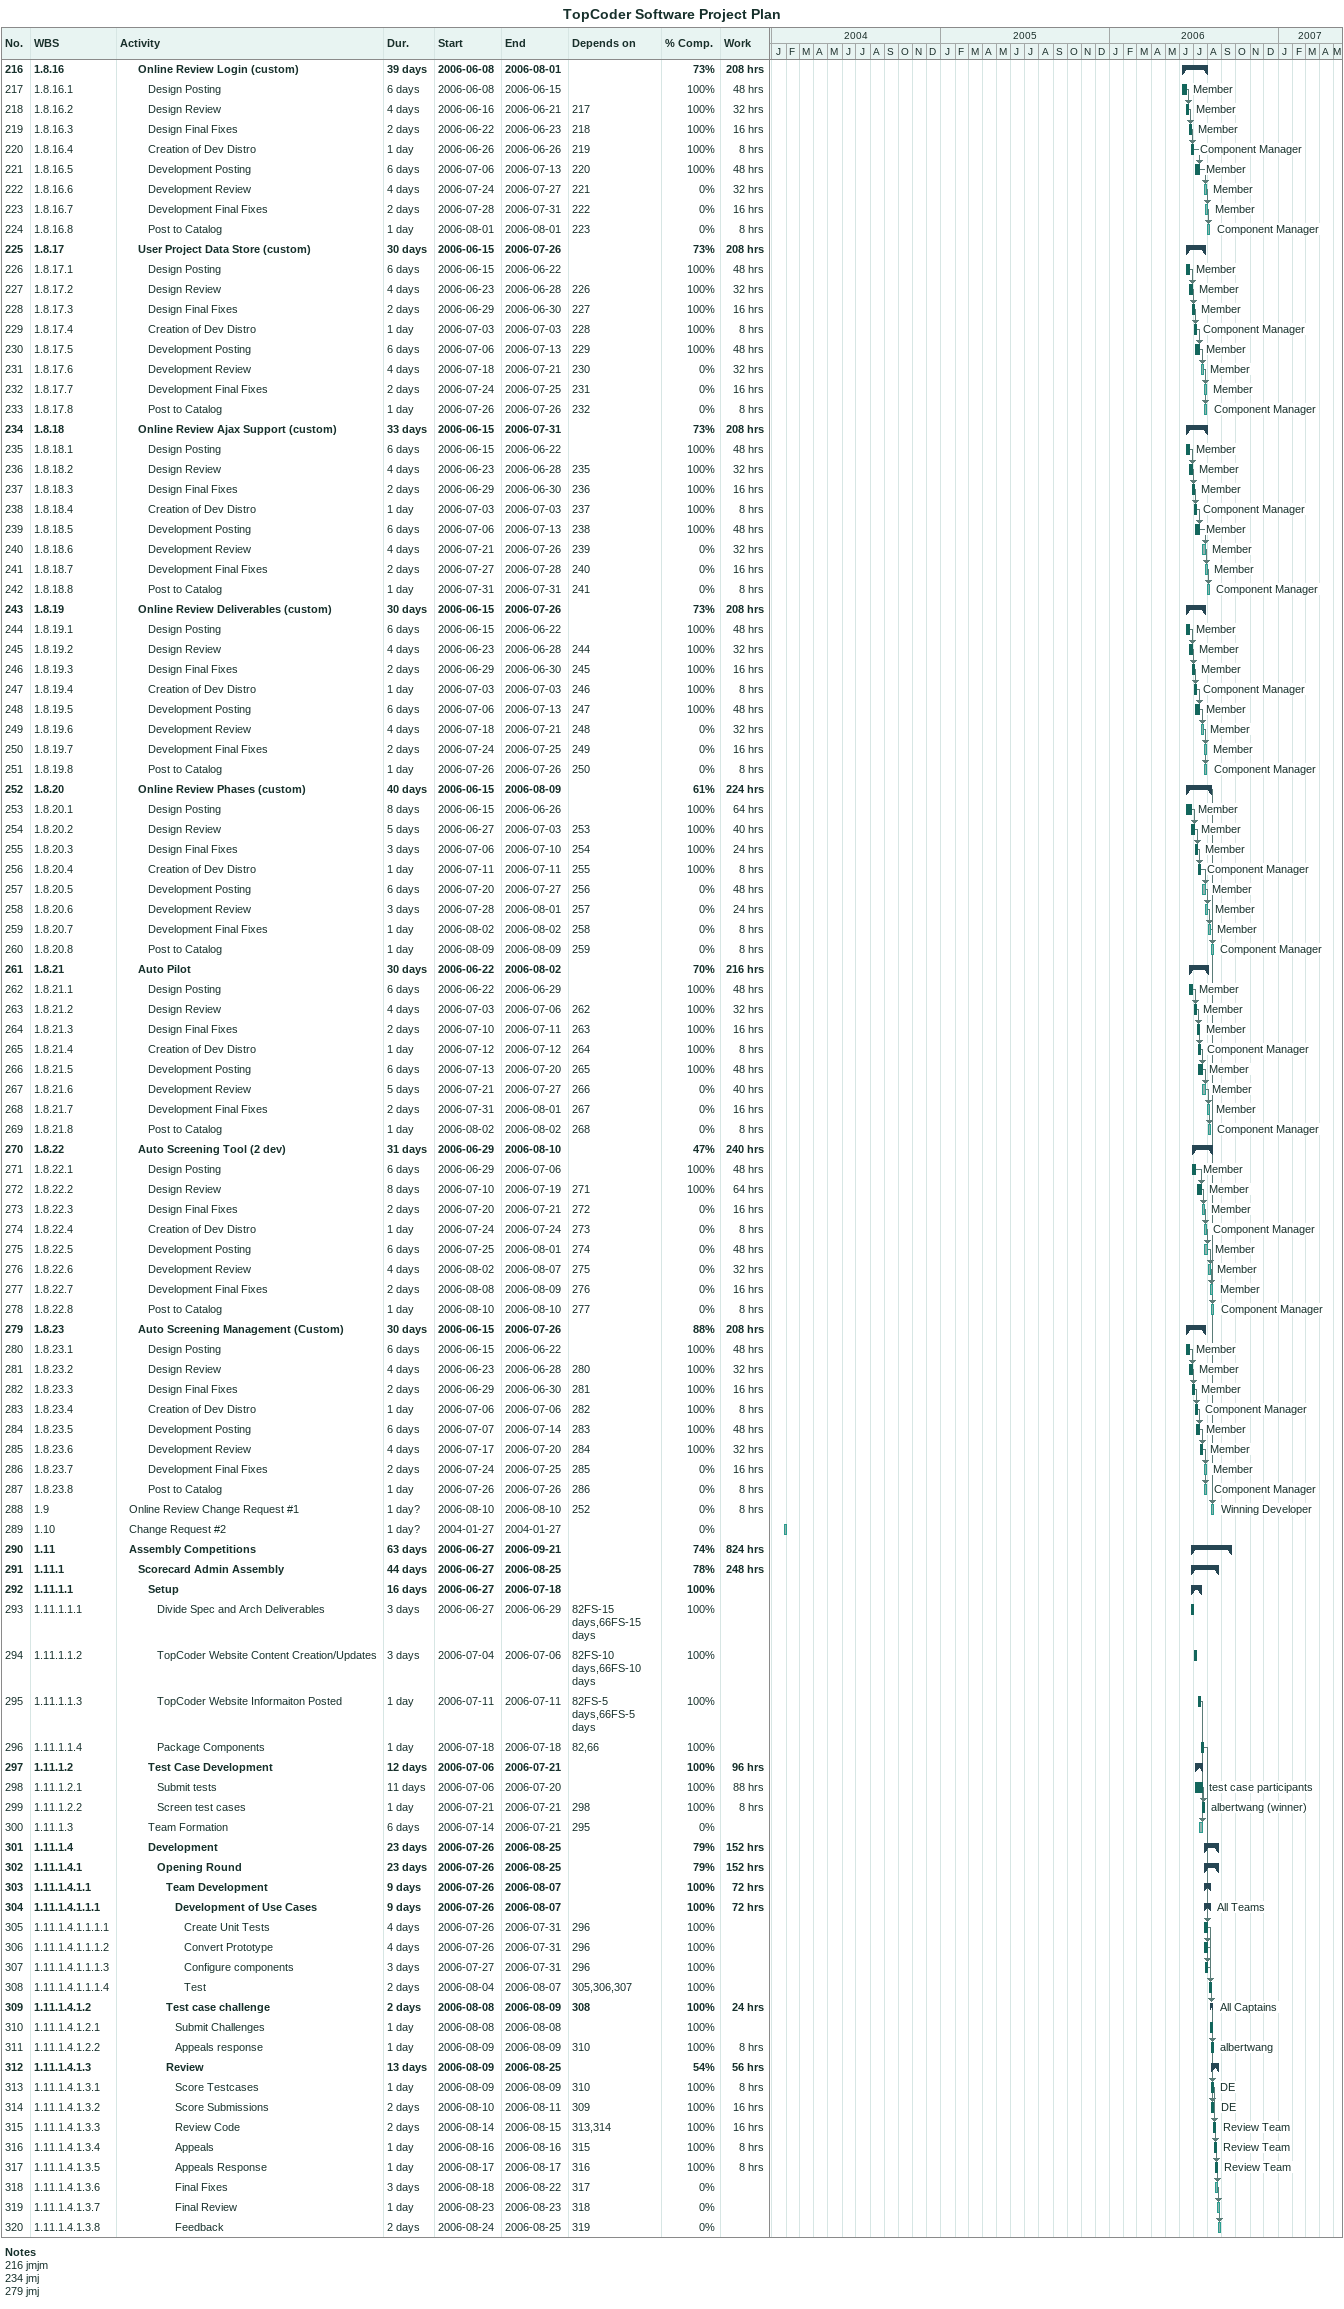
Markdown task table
TopCoder Software Project Plan

| ID | WBS | Task | Duration | Start | Finish | Predecessors | Resources | % complete | Work (h) |
|---|---|---|---|---|---|---|---|---|---|
| 216 | 1.8.16 | **Online Review Login (custom)** | 39d | 2006-06-08 | 2006-08-01 |  |  | 73 | 208 |
| 217 | 1.8.16.1 | Design Posting | 6d | 2006-06-08 | 2006-06-15 |  | Member | 100 | 48 |
| 218 | 1.8.16.2 | Design Review | 4d | 2006-06-16 | 2006-06-21 | 217 | Member | 100 | 32 |
| 219 | 1.8.16.3 | Design Final Fixes | 2d | 2006-06-22 | 2006-06-23 | 218 | Member | 100 | 16 |
| 220 | 1.8.16.4 | Creation of Dev Distro | 1d | 2006-06-26 | 2006-06-26 | 219 | Component Manager | 100 | 8 |
| 221 | 1.8.16.5 | Development Posting | 6d | 2006-07-06 | 2006-07-13 | 220 | Member | 100 | 48 |
| 222 | 1.8.16.6 | Development Review | 4d | 2006-07-24 | 2006-07-27 | 221 | Member | 0 | 32 |
| 223 | 1.8.16.7 | Development Final Fixes | 2d | 2006-07-28 | 2006-07-31 | 222 | Member | 0 | 16 |
| 224 | 1.8.16.8 | Post to Catalog | 1d | 2006-08-01 | 2006-08-01 | 223 | Component Manager | 0 | 8 |
| 225 | 1.8.17 | **User Project Data Store (custom)** | 30d | 2006-06-15 | 2006-07-26 |  |  | 73 | 208 |
| 226 | 1.8.17.1 | Design Posting | 6d | 2006-06-15 | 2006-06-22 |  | Member | 100 | 48 |
| 227 | 1.8.17.2 | Design Review | 4d | 2006-06-23 | 2006-06-28 | 226 | Member | 100 | 32 |
| 228 | 1.8.17.3 | Design Final Fixes | 2d | 2006-06-29 | 2006-06-30 | 227 | Member | 100 | 16 |
| 229 | 1.8.17.4 | Creation of Dev Distro | 1d | 2006-07-03 | 2006-07-03 | 228 | Component Manager | 100 | 8 |
| 230 | 1.8.17.5 | Development Posting | 6d | 2006-07-06 | 2006-07-13 | 229 | Member | 100 | 48 |
| 231 | 1.8.17.6 | Development Review | 4d | 2006-07-18 | 2006-07-21 | 230 | Member | 0 | 32 |
| 232 | 1.8.17.7 | Development Final Fixes | 2d | 2006-07-24 | 2006-07-25 | 231 | Member | 0 | 16 |
| 233 | 1.8.17.8 | Post to Catalog | 1d | 2006-07-26 | 2006-07-26 | 232 | Component Manager | 0 | 8 |
| 234 | 1.8.18 | **Online Review Ajax Support (custom)** | 33d | 2006-06-15 | 2006-07-31 |  |  | 73 | 208 |
| 235 | 1.8.18.1 | Design Posting | 6d | 2006-06-15 | 2006-06-22 |  | Member | 100 | 48 |
| 236 | 1.8.18.2 | Design Review | 4d | 2006-06-23 | 2006-06-28 | 235 | Member | 100 | 32 |
| 237 | 1.8.18.3 | Design Final Fixes | 2d | 2006-06-29 | 2006-06-30 | 236 | Member | 100 | 16 |
| 238 | 1.8.18.4 | Creation of Dev Distro | 1d | 2006-07-03 | 2006-07-03 | 237 | Component Manager | 100 | 8 |
| 239 | 1.8.18.5 | Development Posting | 6d | 2006-07-06 | 2006-07-13 | 238 | Member | 100 | 48 |
| 240 | 1.8.18.6 | Development Review | 4d | 2006-07-21 | 2006-07-26 | 239 | Member | 0 | 32 |
| 241 | 1.8.18.7 | Development Final Fixes | 2d | 2006-07-27 | 2006-07-28 | 240 | Member | 0 | 16 |
| 242 | 1.8.18.8 | Post to Catalog | 1d | 2006-07-31 | 2006-07-31 | 241 | Component Manager | 0 | 8 |
| 243 | 1.8.19 | **Online Review Deliverables (custom)** | 30d | 2006-06-15 | 2006-07-26 |  |  | 73 | 208 |
| 244 | 1.8.19.1 | Design Posting | 6d | 2006-06-15 | 2006-06-22 |  | Member | 100 | 48 |
| 245 | 1.8.19.2 | Design Review | 4d | 2006-06-23 | 2006-06-28 | 244 | Member | 100 | 32 |
| 246 | 1.8.19.3 | Design Final Fixes | 2d | 2006-06-29 | 2006-06-30 | 245 | Member | 100 | 16 |
| 247 | 1.8.19.4 | Creation of Dev Distro | 1d | 2006-07-03 | 2006-07-03 | 246 | Component Manager | 100 | 8 |
| 248 | 1.8.19.5 | Development Posting | 6d | 2006-07-06 | 2006-07-13 | 247 | Member | 100 | 48 |
| 249 | 1.8.19.6 | Development Review | 4d | 2006-07-18 | 2006-07-21 | 248 | Member | 0 | 32 |
| 250 | 1.8.19.7 | Development Final Fixes | 2d | 2006-07-24 | 2006-07-25 | 249 | Member | 0 | 16 |
| 251 | 1.8.19.8 | Post to Catalog | 1d | 2006-07-26 | 2006-07-26 | 250 | Component Manager | 0 | 8 |
| 252 | 1.8.20 | **Online Review Phases (custom)** | 40d | 2006-06-15 | 2006-08-09 |  |  | 61 | 224 |
| 253 | 1.8.20.1 | Design Posting | 8d | 2006-06-15 | 2006-06-26 |  | Member | 100 | 64 |
| 254 | 1.8.20.2 | Design Review | 5d | 2006-06-27 | 2006-07-03 | 253 | Member | 100 | 40 |
| 255 | 1.8.20.3 | Design Final Fixes | 3d | 2006-07-06 | 2006-07-10 | 254 | Member | 100 | 24 |
| 256 | 1.8.20.4 | Creation of Dev Distro | 1d | 2006-07-11 | 2006-07-11 | 255 | Component Manager | 100 | 8 |
| 257 | 1.8.20.5 | Development Posting | 6d | 2006-07-20 | 2006-07-27 | 256 | Member | 0 | 48 |
| 258 | 1.8.20.6 | Development Review | 3d | 2006-07-28 | 2006-08-01 | 257 | Member | 0 | 24 |
| 259 | 1.8.20.7 | Development Final Fixes | 1d | 2006-08-02 | 2006-08-02 | 258 | Member | 0 | 8 |
| 260 | 1.8.20.8 | Post to Catalog | 1d | 2006-08-09 | 2006-08-09 | 259 | Component Manager | 0 | 8 |
| 261 | 1.8.21 | **Auto Pilot** | 30d | 2006-06-22 | 2006-08-02 |  |  | 70 | 216 |
| 262 | 1.8.21.1 | Design Posting | 6d | 2006-06-22 | 2006-06-29 |  | Member | 100 | 48 |
| 263 | 1.8.21.2 | Design Review | 4d | 2006-07-03 | 2006-07-06 | 262 | Member | 100 | 32 |
| 264 | 1.8.21.3 | Design Final Fixes | 2d | 2006-07-10 | 2006-07-11 | 263 | Member | 100 | 16 |
| 265 | 1.8.21.4 | Creation of Dev Distro | 1d | 2006-07-12 | 2006-07-12 | 264 | Component Manager | 100 | 8 |
| 266 | 1.8.21.5 | Development Posting | 6d | 2006-07-13 | 2006-07-20 | 265 | Member | 100 | 48 |
| 267 | 1.8.21.6 | Development Review | 5d | 2006-07-21 | 2006-07-27 | 266 | Member | 0 | 40 |
| 268 | 1.8.21.7 | Development Final Fixes | 2d | 2006-07-31 | 2006-08-01 | 267 | Member | 0 | 16 |
| 269 | 1.8.21.8 | Post to Catalog | 1d | 2006-08-02 | 2006-08-02 | 268 | Component Manager | 0 | 8 |
| 270 | 1.8.22 | **Auto Screening Tool (2 dev)** | 31d | 2006-06-29 | 2006-08-10 |  |  | 47 | 240 |
| 271 | 1.8.22.1 | Design Posting | 6d | 2006-06-29 | 2006-07-06 |  | Member | 100 | 48 |
| 272 | 1.8.22.2 | Design Review | 8d | 2006-07-10 | 2006-07-19 | 271 | Member | 100 | 64 |
| 273 | 1.8.22.3 | Design Final Fixes | 2d | 2006-07-20 | 2006-07-21 | 272 | Member | 0 | 16 |
| 274 | 1.8.22.4 | Creation of Dev Distro | 1d | 2006-07-24 | 2006-07-24 | 273 | Component Manager | 0 | 8 |
| 275 | 1.8.22.5 | Development Posting | 6d | 2006-07-25 | 2006-08-01 | 274 | Member | 0 | 48 |
| 276 | 1.8.22.6 | Development Review | 4d | 2006-08-02 | 2006-08-07 | 275 | Member | 0 | 32 |
| 277 | 1.8.22.7 | Development Final Fixes | 2d | 2006-08-08 | 2006-08-09 | 276 | Member | 0 | 16 |
| 278 | 1.8.22.8 | Post to Catalog | 1d | 2006-08-10 | 2006-08-10 | 277 | Component Manager | 0 | 8 |
| 279 | 1.8.23 | **Auto Screening Management (Custom)** | 30d | 2006-06-15 | 2006-07-26 |  |  | 88 | 208 |
| 280 | 1.8.23.1 | Design Posting | 6d | 2006-06-15 | 2006-06-22 |  | Member | 100 | 48 |
| 281 | 1.8.23.2 | Design Review | 4d | 2006-06-23 | 2006-06-28 | 280 | Member | 100 | 32 |
| 282 | 1.8.23.3 | Design Final Fixes | 2d | 2006-06-29 | 2006-06-30 | 281 | Member | 100 | 16 |
| 283 | 1.8.23.4 | Creation of Dev Distro | 1d | 2006-07-06 | 2006-07-06 | 282 | Component Manager | 100 | 8 |
| 284 | 1.8.23.5 | Development Posting | 6d | 2006-07-07 | 2006-07-14 | 283 | Member | 100 | 48 |
| 285 | 1.8.23.6 | Development Review | 4d | 2006-07-17 | 2006-07-20 | 284 | Member | 100 | 32 |
| 286 | 1.8.23.7 | Development Final Fixes | 2d | 2006-07-24 | 2006-07-25 | 285 | Member | 0 | 16 |
| 287 | 1.8.23.8 | Post to Catalog | 1d | 2006-07-26 | 2006-07-26 | 286 | Component Manager | 0 | 8 |
| 288 | 1.9 | Online Review Change Request #1 | 1d? | 2006-08-10 | 2006-08-10 | 252 | Winning Developer | 0 | 8 |
| 289 | 1.10 | Change Request #2 | 1d? | 2004-01-27 | 2004-01-27 |  |  | 0 |  |
| 290 | 1.11 | **Assembly Competitions** | 63d | 2006-06-27 | 2006-09-21 |  |  | 74 | 824 |
| 291 | 1.11.1 | **Scorecard Admin Assembly** | 44d | 2006-06-27 | 2006-08-25 |  |  | 78 | 248 |
| 292 | 1.11.1.1 | **Setup** | 16d | 2006-06-27 | 2006-07-18 |  |  | 100 |  |
| 293 | 1.11.1.1.1 | Divide Spec and Arch Deliverables | 3d | 2006-06-27 | 2006-06-29 | 82FS-15d, 66FS-15d |  | 100 |  |
| 294 | 1.11.1.1.2 | TopCoder Website Content Creation/Updates | 3d | 2006-07-04 | 2006-07-06 | 82FS-10d, 66FS-10d |  | 100 |  |
| 295 | 1.11.1.1.3 | TopCoder Website Informaiton Posted | 1d | 2006-07-11 | 2006-07-11 | 82FS-5d, 66FS-5d |  | 100 |  |
| 296 | 1.11.1.1.4 | Package Components | 1d | 2006-07-18 | 2006-07-18 | 82, 66 |  | 100 |  |
| 297 | 1.11.1.2 | **Test Case Development** | 12d | 2006-07-06 | 2006-07-21 |  |  | 100 | 96 |
| 298 | 1.11.1.2.1 | Submit tests | 11d | 2006-07-06 | 2006-07-20 |  | test case participants | 100 | 88 |
| 299 | 1.11.1.2.2 | Screen test cases | 1d | 2006-07-21 | 2006-07-21 | 298 | albertwang (winner) | 100 | 8 |
| 300 | 1.11.1.3 | Team Formation | 6d | 2006-07-14 | 2006-07-21 | 295 |  | 0 |  |
| 301 | 1.11.1.4 | **Development** | 23d | 2006-07-26 | 2006-08-25 |  |  | 79 | 152 |
| 302 | 1.11.1.4.1 | **Opening Round** | 23d | 2006-07-26 | 2006-08-25 |  |  | 79 | 152 |
| 303 | 1.11.1.4.1.1 | **Team Development** | 9d | 2006-07-26 | 2006-08-07 |  |  | 100 | 72 |
| 304 | 1.11.1.4.1.1.1 | **Development of Use Cases** | 9d | 2006-07-26 | 2006-08-07 |  | All Teams | 100 | 72 |
| 305 | 1.11.1.4.1.1.1.1 | Create Unit Tests | 4d | 2006-07-26 | 2006-07-31 | 296 |  | 100 |  |
| 306 | 1.11.1.4.1.1.1.2 | Convert Prototype | 4d | 2006-07-26 | 2006-07-31 | 296 |  | 100 |  |
| 307 | 1.11.1.4.1.1.1.3 | Configure components | 3d | 2006-07-27 | 2006-07-31 | 296 |  | 100 |  |
| 308 | 1.11.1.4.1.1.1.4 | Test | 2d | 2006-08-04 | 2006-08-07 | 305, 306, 307 |  | 100 |  |
| 309 | 1.11.1.4.1.2 | **Test case challenge** | 2d | 2006-08-08 | 2006-08-09 | 308 | All Captains | 100 | 24 |
| 310 | 1.11.1.4.1.2.1 | Submit Challenges | 1d | 2006-08-08 | 2006-08-08 |  |  | 100 |  |
| 311 | 1.11.1.4.1.2.2 | Appeals response | 1d | 2006-08-09 | 2006-08-09 | 310 | albertwang | 100 | 8 |
| 312 | 1.11.1.4.1.3 | **Review** | 13d | 2006-08-09 | 2006-08-25 |  |  | 54 | 56 |
| 313 | 1.11.1.4.1.3.1 | Score Testcases | 1d | 2006-08-09 | 2006-08-09 | 310 | DE | 100 | 8 |
| 314 | 1.11.1.4.1.3.2 | Score Submissions | 2d | 2006-08-10 | 2006-08-11 | 309 | DE | 100 | 16 |
| 315 | 1.11.1.4.1.3.3 | Review Code | 2d | 2006-08-14 | 2006-08-15 | 313, 314 | Review Team | 100 | 16 |
| 316 | 1.11.1.4.1.3.4 | Appeals | 1d | 2006-08-16 | 2006-08-16 | 315 | Review Team | 100 | 8 |
| 317 | 1.11.1.4.1.3.5 | Appeals Response | 1d | 2006-08-17 | 2006-08-17 | 316 | Review Team | 100 | 8 |
| 318 | 1.11.1.4.1.3.6 | Final Fixes | 3d | 2006-08-18 | 2006-08-22 | 317 |  | 0 |  |
| 319 | 1.11.1.4.1.3.7 | Final Review | 1d | 2006-08-23 | 2006-08-23 | 318 |  | 0 |  |
| 320 | 1.11.1.4.1.3.8 | Feedback | 2d | 2006-08-24 | 2006-08-25 | 319 |  | 0 |  |

Notes
- 216: jmjm
- 234: jmj
- 279: jmj
